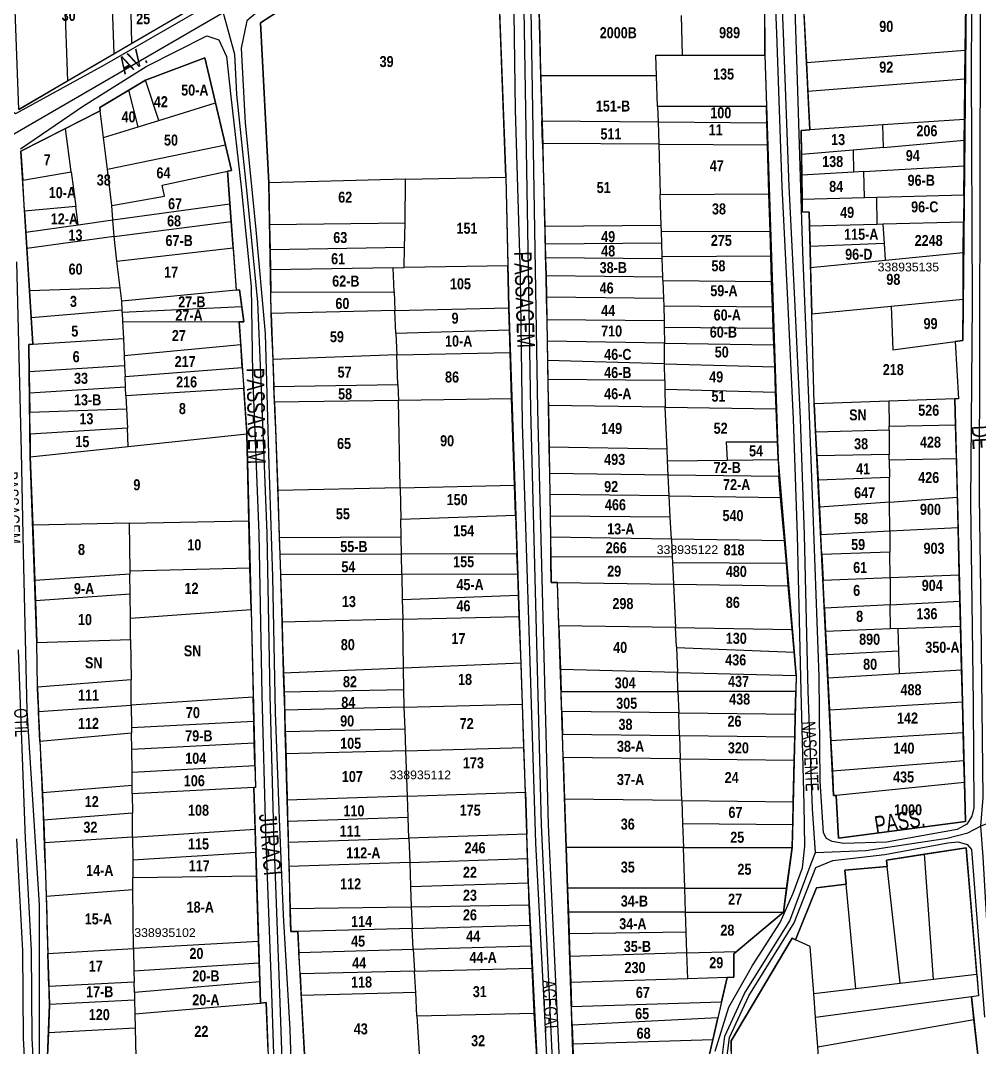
# Model space of a CAD drawing. Extents: x 206099 to 208675, y 4843659 to 4845705.
# Drawn here: x 208119.7 to 208338.1, y 4844066.3 to 4844300.1 of the extents above; entities that cross this region are included whole.
import ezdxf
from ezdxf.enums import TextEntityAlignment as Align

# ---------------------------------------------------------------- set-up
doc = ezdxf.new("R2010")
doc.units = 0
doc.header["$LTSCALE"] = 1.5
doc.header["$MEASUREMENT"] = 0
for name, color, linetype in [('CD-MALHA-LOTES', 40, 'CONTINUOUS'), ('CD_TXT_QUADRA', 7, 'CONTINUOUS'), ('RU-QUADRAS', 6, 'CONTINUOUS'), ('SV-EIXO-RUA-N-PAV', 6, 'CONTINUOUS'), ('SV-RUA-NAO-PAV-S-GUIA-C-GUIA', 7, 'CONTINUOUS'), ('SV-TXT-RUA-N-PAV-S-GUIA-C-GUIA', 7, 'CONTINUOUS'), ('Th_NmrPort', 7, 'CONTINUOUS')]:
    doc.layers.add(name, color=color, linetype=linetype)
doc.styles.add('3389-35-2D_TXT$0$ARIAL', font='ARIAL.TTF')
doc.styles.add('ARIAL', font='ARIAL.TTF')
doc.styles.add('MONOTXT', font='ARIAL.TTF', dxfattribs={"height": 0.2})
doc.styles.get("Standard").update_dxf_attribs({"font": 'swisscbo.ttf'})

msp = doc.modelspace()

# ---------------------------------------------------------------- linework, layer by layer
at = {"layer": 'CD-MALHA-LOTES', "linetype": 'Continuous'}
for p, q in [((208227.56, 4844334.22), (208174.31, 4844299.58)), ((208230.18, 4844264.49), (208227.56, 4844334.22)), ((208128.96, 4844325.99), (208130.36, 4844286.38)), ((208140.18, 4844312.46), (208140.91, 4844292.55)), ((208145.03, 4844294.95), (208144.64, 4844312.89)), ((208145.03, 4844294.95), (208167.6, 4844308.14)), ((208237.54, 4844307.57), (208238.1, 4844287.56)), ((208334.82, 4844293.39), (208334.93, 4844303.85)), ((208270.41, 4844292.23), (208270.18, 4844301.31)), ((208289.2, 4844292.23), (208289.14, 4844301.31)), ((208298.09, 4844301.86), (208298.64, 4844290.59)), ((208174.31, 4844299.58), (208176.22, 4844263.17)), ((208140.91, 4844292.55), (208145.03, 4844294.95)), ((208298.64, 4844290.59), (208334.82, 4844293.39)), ((208334.75, 4844286.83), (208334.82, 4844293.39)), ((208130.36, 4844286.38), (208140.91, 4844292.55)), ((208161.67, 4844291.62), (208148.14, 4844286.55)), ((208164.08, 4844281.36), (208161.67, 4844291.62)), ((208264.37, 4844292.23), (208270.41, 4844292.23)), ((208264.52, 4844287.56), (208264.37, 4844292.23)), ((208270.41, 4844292.23), (208289.2, 4844292.23)), ((208289.2, 4844292.23), (208289.53, 4844280.59)), ((208298.64, 4844290.59), (208298.96, 4844284.06)), ((208119.25, 4844279.89), (208130.36, 4844286.38)), ((208148.14, 4844286.55), (208144.3, 4844284.25)), ((208151.15, 4844277.38), (208148.14, 4844286.55)), ((208264.52, 4844287.56), (208238.1, 4844287.56)), ((208238.1, 4844287.56), (208238.38, 4844277.26)), ((208264.74, 4844280.59), (208264.52, 4844287.56)), ((208298.96, 4844284.06), (208334.75, 4844286.83)), ((208334.65, 4844277.6), (208334.75, 4844286.83)), ((208144.3, 4844284.25), (208137.7, 4844280.3)), ((208146.46, 4844275.94), (208144.3, 4844284.25)), ((208298.96, 4844284.06), (208299.39, 4844275.22)), ((208137.78, 4844279.61), (208129.89, 4844275.58)), ((208137.7, 4844280.3), (208137.78, 4844279.61)), ((208138.55, 4844273.5), (208137.78, 4844279.61)), ((208151.15, 4844277.38), (208164.08, 4844281.36)), ((208166.33, 4844271.76), (208164.08, 4844281.36)), ((208289.53, 4844280.59), (208264.74, 4844280.59)), ((208264.74, 4844280.59), (208264.85, 4844277.03)), ((208289.64, 4844276.82), (208289.53, 4844280.59)), ((208146.46, 4844275.94), (208151.15, 4844277.38)), ((208238.38, 4844277.26), (208264.85, 4844277.03)), ((208238.53, 4844272.14), (208238.38, 4844277.26)), ((208264.85, 4844277.03), (208289.64, 4844276.82)), ((208264.85, 4844277.03), (208265.01, 4844272)), ((208334.65, 4844277.6), (208316.02, 4844276.35)), ((208334.6, 4844272.86), (208334.65, 4844277.6)), ((208129.89, 4844275.58), (208119.74, 4844270.39)), ((208131.21, 4844265.71), (208129.89, 4844275.58)), ((208138.55, 4844273.5), (208146.46, 4844275.94)), ((208289.79, 4844271.86), (208289.64, 4844276.82)), ((208299.39, 4844275.22), (208297.47, 4844275.09)), ((208297.47, 4844275.09), (208297.54, 4844269.62)), ((208316.02, 4844276.35), (208299.39, 4844275.22)), ((208316.21, 4844271.25), (208316.02, 4844276.35)), ((208139.47, 4844266.24), (208138.55, 4844273.5)), ((208316.21, 4844271.25), (208334.6, 4844272.86)), ((208334.54, 4844267.07), (208334.6, 4844272.86)), ((208119.74, 4844270.39), (208120.16, 4844263.78)), ((208166.33, 4844271.76), (208139.47, 4844266.24)), ((208167.68, 4844265.99), (208166.33, 4844271.76)), ((208238.53, 4844272.14), (208239.05, 4844253.25)), ((208265.01, 4844272), (208238.53, 4844272.14)), ((208265.01, 4844272), (208265.37, 4844260.5)), ((208265.01, 4844272), (208289.79, 4844271.86)), ((208290.11, 4844260.66), (208289.79, 4844271.86)), ((208309.26, 4844270.64), (208297.54, 4844269.62)), ((208316.21, 4844271.25), (208309.26, 4844270.64)), ((208309.26, 4844270.64), (208309.39, 4844265.62)), ((208297.54, 4844269.62), (208297.6, 4844264.93)), ((208120.16, 4844263.78), (208131.21, 4844265.71)), ((208131.21, 4844265.71), (208132.27, 4844257.79)), ((208140.45, 4844258.03), (208139.47, 4844266.24)), ((208151.91, 4844262.63), (208166.77, 4844265.8)), ((208166.77, 4844265.8), (208167.68, 4844265.99)), ((208167.32, 4844258.43), (208166.77, 4844265.8)), ((208309.39, 4844265.62), (208297.6, 4844264.93)), ((208311.72, 4844265.75), (208309.39, 4844265.62)), ((208311.72, 4844265.75), (208334.54, 4844267.07)), ((208311.91, 4844259.85), (208311.72, 4844265.75)), ((208334.47, 4844260.44), (208334.54, 4844267.07)), ((208120.6, 4844256.75), (208120.16, 4844263.78)), ((208207.34, 4844264.03), (208176.22, 4844263.17)), ((208176.22, 4844263.17), (208176.39, 4844253.65)), ((208207.23, 4844254.08), (208207.34, 4844264.03)), ((208207.34, 4844264.03), (208230.18, 4844264.49)), ((208230.18, 4844264.49), (208230.63, 4844244.3)), ((208297.6, 4844264.93), (208297.67, 4844259.47)), ((208152.45, 4844260.13), (208151.91, 4844262.63)), ((208265.37, 4844260.5), (208290.11, 4844260.66)), ((208290.36, 4844252.06), (208290.11, 4844260.66)), ((208140.45, 4844258.03), (208152.45, 4844260.13)), ((208140.7, 4844254.72), (208167.32, 4844258.43)), ((208167.62, 4844254.35), (208167.32, 4844258.43)), ((208265.59, 4844253.43), (208265.37, 4844260.5)), ((208297.67, 4844259.47), (208311.91, 4844259.85)), ((208297.67, 4844259.47), (208297.71, 4844256.56)), ((208311.91, 4844259.85), (208314.65, 4844259.92)), ((208314.65, 4844259.92), (208334.47, 4844260.44)), ((208314.72, 4844253.7), (208314.65, 4844259.92)), ((208334.47, 4844260.44), (208334.41, 4844254.18)), ((208132.27, 4844257.79), (208120.6, 4844256.75)), ((208120.6, 4844256.75), (208120.9, 4844251.97)), ((208132.83, 4844253.63), (208132.27, 4844257.79)), ((208140.7, 4844254.72), (208140.45, 4844258.03)), ((208297.71, 4844256.56), (208299.27, 4844256.53)), ((208299.27, 4844256.53), (208299.35, 4844253.32)), ((208120.9, 4844251.97), (208132.83, 4844253.63)), ((208132.83, 4844253.63), (208140.7, 4844254.72)), ((208140.98, 4844250.94), (208140.7, 4844254.72)), ((208140.98, 4844250.94), (208167.62, 4844254.35)), ((208168.07, 4844248.38), (208167.62, 4844254.35)), ((208176.39, 4844253.65), (208207.23, 4844254.08)), ((208176.39, 4844253.65), (208176.49, 4844247.94)), ((208207.12, 4844248.45), (208207.23, 4844254.08)), ((208314.72, 4844253.7), (208299.35, 4844253.32)), ((208316.14, 4844253.73), (208314.72, 4844253.7)), ((208334.41, 4844254.18), (208316.14, 4844253.73)), ((208316.39, 4844249.39), (208316.14, 4844253.73)), ((208334.38, 4844247.28), (208334.41, 4844254.18)), ((208120.9, 4844251.97), (208121.14, 4844248.22)), ((208265.59, 4844253.43), (208239.05, 4844253.25)), ((208239.05, 4844253.25), (208239.16, 4844249.22)), ((208265.63, 4844252.15), (208265.59, 4844253.43)), ((208265.63, 4844252.15), (208290.36, 4844252.06)), ((208265.72, 4844249.4), (208265.63, 4844252.15)), ((208290.52, 4844246.54), (208290.36, 4844252.06)), ((208299.35, 4844253.32), (208299.47, 4844248.69)), ((208140.98, 4844250.94), (208121.14, 4844248.22)), ((208141.64, 4844245.35), (208140.98, 4844250.94)), ((208265.72, 4844249.4), (208239.16, 4844249.22)), ((208239.16, 4844249.22), (208239.25, 4844246.08)), ((208265.81, 4844246.38), (208265.72, 4844249.4)), ((208316.39, 4844249.39), (208299.47, 4844248.69)), ((208316.62, 4844245.54), (208316.39, 4844249.39)), ((208121.14, 4844248.22), (208121.75, 4844238.55)), ((208141.64, 4844245.35), (208168.07, 4844248.38)), ((208168.07, 4844248.38), (208168.78, 4844238.73)), ((208207.12, 4844248.45), (208176.49, 4844247.94)), ((208176.49, 4844247.94), (208176.57, 4844243.33)), ((208207.04, 4844243.88), (208207.12, 4844248.45)), ((208265.81, 4844246.38), (208290.52, 4844246.54)), ((208290.73, 4844240.7), (208290.52, 4844246.54)), ((208299.47, 4844248.69), (208299.6, 4844243.87)), ((208316.62, 4844245.54), (208334.38, 4844247.28)), ((208334.33, 4844236.7), (208334.38, 4844247.28)), ((208142.37, 4844239.24), (208141.64, 4844245.35)), ((208230.63, 4844244.3), (208207.04, 4844243.88)), ((208230.84, 4844234.71), (208230.63, 4844244.3)), ((208265.83, 4844245.83), (208239.25, 4844246.08)), ((208239.25, 4844246.08), (208239.36, 4844242.06)), ((208265.83, 4844245.83), (208265.81, 4844246.38)), ((208265.89, 4844243.92), (208265.83, 4844245.83)), ((208299.6, 4844243.87), (208316.62, 4844245.54)), ((208204.55, 4844243.83), (208176.57, 4844243.33)), ((208176.57, 4844243.33), (208176.66, 4844238.24)), ((208204.55, 4844243.83), (208207.04, 4844243.88)), ((208204.77, 4844238.33), (208204.55, 4844243.83)), ((208239.36, 4844242.06), (208265.95, 4844241.8)), ((208239.36, 4844242.06), (208239.44, 4844237.1)), ((208265.95, 4844241.8), (208265.89, 4844243.92)), ((208299.6, 4844243.87), (208299.88, 4844233.32)), ((208265.98, 4844240.94), (208265.95, 4844241.8)), ((208265.98, 4844240.94), (208290.73, 4844240.7)), ((208265.98, 4844240.94), (208266.11, 4844236.84)), ((208290.94, 4844234.92), (208290.73, 4844240.7)), ((208142.37, 4844239.24), (208121.75, 4844238.55)), ((208121.75, 4844238.55), (208122.13, 4844232.46)), ((208142.72, 4844236.21), (208142.37, 4844239.24)), ((208168.78, 4844238.73), (208142.72, 4844236.21)), ((208169.57, 4844238.81), (208168.78, 4844238.73)), ((208170.1, 4844234.96), (208169.57, 4844238.81)), ((208176.66, 4844238.24), (208204.77, 4844238.33)), ((208176.74, 4844233.43), (208176.66, 4844238.24)), ((208204.77, 4844238.33), (208204.94, 4844234.11)), ((208142.81, 4844234.17), (208142.72, 4844236.21)), ((208170.1, 4844234.96), (208142.83, 4844233.66)), ((208170.56, 4844231.54), (208170.1, 4844234.96)), ((208266.11, 4844236.84), (208239.44, 4844237.1)), ((208239.44, 4844237.1), (208239.53, 4844231.96)), ((208266.11, 4844236.84), (208266.16, 4844235.16)), ((208266.16, 4844235.16), (208290.94, 4844234.92)), ((208266.16, 4844235.16), (208266.27, 4844231.71)), ((208291.11, 4844230.06), (208290.94, 4844234.92)), ((208299.88, 4844233.32), (208317.96, 4844235.09)), ((208317.96, 4844235.09), (208334.33, 4844236.7)), ((208317.96, 4844235.09), (208318.35, 4844225.15)), ((208334.28, 4844227.25), (208334.33, 4844236.7)), ((208142.81, 4844234.17), (208122.13, 4844232.46)), ((208142.83, 4844233.66), (208142.81, 4844234.17)), ((208142.83, 4844233.66), (208142.92, 4844231.62)), ((208204.94, 4844234.11), (208176.74, 4844233.43)), ((208176.74, 4844233.43), (208177.14, 4844222.96)), ((208204.94, 4844234.11), (208230.84, 4844234.71)), ((208205.15, 4844228.95), (208204.94, 4844234.11)), ((208230.85, 4844234.48), (208230.84, 4844234.71)), ((208231, 4844229.71), (208230.85, 4844234.48)), ((208300.42, 4844212.83), (208299.88, 4844233.32)), ((208122.13, 4844232.46), (208122.51, 4844226.45)), ((208142.92, 4844231.62), (208169.46, 4844231.54)), ((208142.92, 4844231.62), (208143.1, 4844227.73)), ((208169.81, 4844226.32), (208169.46, 4844231.54)), ((208169.46, 4844231.54), (208170.56, 4844231.54)), ((208266.27, 4844231.71), (208239.53, 4844231.96)), ((208239.53, 4844231.96), (208239.61, 4844227.1)), ((208266.27, 4844231.71), (208266.28, 4844230.3)), ((208266.28, 4844230.3), (208291.11, 4844230.06)), ((208266.28, 4844230.3), (208266.32, 4844226.69)), ((208205.15, 4844228.95), (208231, 4844229.71)), ((208205.15, 4844228.95), (208205.35, 4844224.04)), ((208231.17, 4844224.57), (208231, 4844229.71)), ((208291.25, 4844226.31), (208291.11, 4844230.06)), ((208122.51, 4844226.45), (208121.57, 4844226.39)), ((208121.57, 4844226.39), (208121.65, 4844220.12)), ((208122.51, 4844226.45), (208143.1, 4844227.73)), ((208143.1, 4844227.73), (208143.27, 4844223.84)), ((208143.27, 4844223.84), (208169.81, 4844226.32)), ((208170.17, 4844221.13), (208169.81, 4844226.32)), ((208266.32, 4844226.69), (208239.61, 4844227.1)), ((208239.61, 4844227.1), (208239.69, 4844222.69)), ((208266.32, 4844226.69), (208291.25, 4844226.31)), ((208266.36, 4844221.96), (208266.32, 4844226.69)), ((208291.43, 4844221.27), (208291.25, 4844226.31)), ((208318.35, 4844225.15), (208332.49, 4844227.01)), ((208332.49, 4844227.01), (208334.28, 4844227.25)), ((208332.49, 4844227.01), (208333.25, 4844213.99)), ((208143.27, 4844223.84), (208143.38, 4844221.48)), ((208205.35, 4844224.04), (208177.14, 4844222.96)), ((208205.35, 4844224.04), (208231.17, 4844224.57)), ((208205.62, 4844217.28), (208205.35, 4844224.04)), ((208231.51, 4844213.95), (208231.17, 4844224.57)), ((208143.38, 4844221.48), (208121.65, 4844220.12)), ((208143.38, 4844221.48), (208143.49, 4844219.03)), ((208143.49, 4844219.03), (208170.17, 4844221.13)), ((208170.17, 4844221.13), (208170.5, 4844216.3)), ((208177.14, 4844222.96), (208177.38, 4844216.76)), ((208266.36, 4844221.96), (208239.69, 4844222.69)), ((208239.69, 4844222.69), (208239.76, 4844218.39)), ((208266.36, 4844221.96), (208291.43, 4844221.27)), ((208266.4, 4844218.13), (208266.36, 4844221.96)), ((208291.64, 4844215.49), (208291.43, 4844221.27)), ((208121.65, 4844220.12), (208121.71, 4844215.27)), ((208143.6, 4844216.64), (208143.49, 4844219.03)), ((208143.6, 4844216.64), (208121.71, 4844215.27)), ((208143.69, 4844214.63), (208143.6, 4844216.64)), ((208170.5, 4844216.3), (208143.69, 4844214.63)), ((208171.18, 4844206.36), (208170.5, 4844216.3)), ((208177.38, 4844216.76), (208205.62, 4844217.28)), ((208177.52, 4844213.25), (208177.38, 4844216.76)), ((208205.62, 4844217.28), (208205.76, 4844213.62)), ((208266.4, 4844218.13), (208239.76, 4844218.39)), ((208239.76, 4844218.39), (208239.86, 4844212.43)), ((208266.4, 4844218.13), (208266.42, 4844216.16)), ((208266.42, 4844216.16), (208291.64, 4844215.49)), ((208266.42, 4844216.16), (208266.46, 4844212.07)), ((208121.71, 4844215.27), (208121.76, 4844210.96)), ((208143.69, 4844214.63), (208143.82, 4844211.73)), ((208231.51, 4844213.95), (208205.76, 4844213.62)), ((208232.15, 4844194.33), (208231.51, 4844213.95)), ((208291.77, 4844211.73), (208291.64, 4844215.49)), ((208332.47, 4844213.96), (208317.44, 4844213.45)), ((208333.25, 4844213.99), (208332.47, 4844213.96)), ((208332.62, 4844208.08), (208332.47, 4844213.96)), ((208121.76, 4844210.96), (208143.82, 4844211.73)), ((208143.82, 4844211.73), (208144.01, 4844207.3)), ((208205.76, 4844213.62), (208177.52, 4844213.25)), ((208177.52, 4844213.25), (208178.29, 4844193.1)), ((208206.13, 4844193.74), (208205.76, 4844213.62)), ((208266.46, 4844212.07), (208239.86, 4844212.43)), ((208239.86, 4844212.43), (208240.02, 4844202.95)), ((208266.91, 4844202.53), (208266.46, 4844212.07)), ((208266.46, 4844212.07), (208291.77, 4844211.73)), ((208292.05, 4844204.16), (208291.77, 4844211.73)), ((208317.44, 4844213.45), (208300.42, 4844212.83)), ((208300.42, 4844212.83), (208300.75, 4844206.36)), ((208317.44, 4844213.45), (208317.47, 4844207.79)), ((208121.83, 4844205.94), (208121.76, 4844210.96)), ((208144.01, 4844207.3), (208121.83, 4844205.94)), ((208144.2, 4844203.14), (208144.01, 4844207.3)), ((208317.48, 4844206.88), (208300.75, 4844206.36)), ((208317.47, 4844207.79), (208332.62, 4844208.08)), ((208317.48, 4844206.88), (208317.47, 4844207.79)), ((208317.48, 4844206.88), (208317.5, 4844203.05)), ((208332.81, 4844200.39), (208332.62, 4844208.08)), ((208121.83, 4844205.94), (208121.89, 4844200.87)), ((208144.2, 4844203.14), (208171.19, 4844206.04)), ((208171.19, 4844206.04), (208171.18, 4844206.36)), ((208171.67, 4844186.19), (208171.19, 4844206.04)), ((208300.75, 4844206.36), (208301.02, 4844200.97)), ((208121.89, 4844200.75), (208144.2, 4844203.14)), ((208266.91, 4844202.53), (208240.02, 4844202.95)), ((208240.02, 4844202.95), (208240.12, 4844197)), ((208267.04, 4844199.86), (208266.91, 4844202.53)), ((208280.71, 4844200.05), (208280.46, 4844204.16)), ((208280.46, 4844204.16), (208292.05, 4844204.16)), ((208292.19, 4844200.2), (208292.05, 4844204.16)), ((208317.5, 4844203.05), (208317.51, 4844201.34)), ((208121.89, 4844200.87), (208121.89, 4844200.75)), ((208121.89, 4844200.75), (208122.45, 4844185.2)), ((208267.04, 4844199.86), (208280.71, 4844200.05)), ((208267.19, 4844196.63), (208267.04, 4844199.86)), ((208280.71, 4844200.05), (208292.19, 4844200.2)), ((208292.19, 4844200.2), (208292.36, 4844196.29)), ((208317.51, 4844201.34), (208301.02, 4844200.97)), ((208301.02, 4844200.97), (208301.29, 4844195.49)), ((208317.52, 4844200.08), (208317.51, 4844201.34)), ((208317.52, 4844200.08), (208332.81, 4844200.39)), ((208317.52, 4844200.08), (208317.55, 4844196.09)), ((208333.02, 4844191.61), (208332.81, 4844200.39)), ((208267.19, 4844196.63), (208240.12, 4844197)), ((208240.12, 4844197), (208240.2, 4844192.23)), ((208292.36, 4844196.29), (208267.19, 4844196.63)), ((208267.42, 4844191.87), (208267.19, 4844196.63)), ((208292.78, 4844191.53), (208292.36, 4844196.29)), ((208317.55, 4844196.09), (208301.29, 4844195.49)), ((208301.29, 4844195.49), (208301.61, 4844189.29)), ((208317.59, 4844190.47), (208317.55, 4844196.09)), ((208206.13, 4844193.74), (208178.29, 4844193.1)), ((208178.29, 4844193.1), (208178.3, 4844192.96)), ((208178.3, 4844192.96), (208178.61, 4844182.33)), ((208206.13, 4844193.74), (208232.15, 4844194.33)), ((208206.13, 4844193.74), (208206.27, 4844186.54)), ((208232.37, 4844187.52), (208232.15, 4844194.33)), ((208267.42, 4844191.87), (208240.2, 4844192.23)), ((208240.2, 4844192.23), (208240.28, 4844187.28)), ((208267.42, 4844191.87), (208292.78, 4844191.53)), ((208267.65, 4844187.03), (208267.42, 4844191.87)), ((208293.64, 4844181.62), (208292.78, 4844191.53)), ((208317.59, 4844190.47), (208301.61, 4844189.29)), ((208317.59, 4844190.47), (208333.02, 4844191.61)), ((208317.63, 4844183.91), (208317.59, 4844190.47)), ((208333.19, 4844184.7), (208333.02, 4844191.61)), ((208301.61, 4844189.29), (208301.92, 4844183.11)), ((208144.44, 4844185.64), (208171.67, 4844186.19)), ((208171.93, 4844175.51), (208171.67, 4844186.19)), ((208206.27, 4844186.54), (208232.37, 4844187.52)), ((208206.35, 4844182.51), (208206.27, 4844186.54)), ((208232.37, 4844187.52), (208232.71, 4844178.65)), ((208267.65, 4844187.03), (208240.28, 4844187.28)), ((208240.28, 4844187.28), (208240.36, 4844182.5)), ((208267.89, 4844182.04), (208267.65, 4844187.03)), ((208144.44, 4844185.64), (208122.45, 4844185.2)), ((208122.45, 4844185.2), (208122.91, 4844172.59)), ((208144.44, 4844185.64), (208144.56, 4844174.81)), ((208301.92, 4844183.11), (208317.63, 4844183.91)), ((208317.63, 4844183.91), (208333.19, 4844184.7)), ((208317.63, 4844183.91), (208317.66, 4844179.06)), ((208333.46, 4844173.92), (208333.19, 4844184.7)), ((208206.35, 4844182.51), (208178.61, 4844182.33)), ((208178.61, 4844182.33), (208178.72, 4844178.55)), ((208206.42, 4844178.6), (208206.35, 4844182.51)), ((208267.89, 4844182.04), (208240.36, 4844182.5)), ((208240.36, 4844182.5), (208240.44, 4844178.02)), ((208293.64, 4844181.62), (208267.89, 4844182.04)), ((208267.89, 4844182.04), (208268.08, 4844177.93)), ((208294.08, 4844176.56), (208293.64, 4844181.62)), ((208302.15, 4844178.56), (208301.92, 4844183.11)), ((208317.66, 4844179.06), (208302.15, 4844178.56)), ((208317.7, 4844173.28), (208317.66, 4844179.06)), ((208206.42, 4844178.6), (208178.72, 4844178.55)), ((208178.72, 4844178.55), (208178.85, 4844173.93)), ((208232.71, 4844178.65), (208206.42, 4844178.6)), ((208206.51, 4844173.98), (208206.42, 4844178.6)), ((208232.89, 4844174.03), (208232.71, 4844178.65)), ((208268.08, 4844177.93), (208240.44, 4844178.02)), ((208240.44, 4844178.02), (208240.54, 4844172.14)), ((208268.08, 4844177.93), (208268.14, 4844176.73)), ((208268.14, 4844176.73), (208294.08, 4844176.56)), ((208268.14, 4844176.73), (208268.38, 4844171.78)), ((208294.52, 4844171.43), (208294.08, 4844176.56)), ((208302.15, 4844178.56), (208302.44, 4844172.66)), ((208144.57, 4844174.05), (208122.91, 4844172.59)), ((208144.56, 4844174.81), (208171.93, 4844175.51)), ((208144.56, 4844174.81), (208144.57, 4844174.05)), ((208144.62, 4844169.47), (208144.57, 4844174.05)), ((208172.17, 4844166.01), (208171.93, 4844175.51)), ((208232.89, 4844174.03), (208206.51, 4844173.98)), ((208233.07, 4844169.25), (208232.89, 4844174.03)), ((208122.91, 4844172.59), (208123.07, 4844168.01)), ((208206.51, 4844173.98), (208178.85, 4844173.93)), ((208178.85, 4844173.93), (208179.17, 4844163.1)), ((208206.51, 4844173.98), (208206.61, 4844168.25)), ((208240.54, 4844172.14), (208241.97, 4844172.12)), ((208241.97, 4844172.12), (208268.38, 4844171.78)), ((208242.3, 4844162.31), (208241.97, 4844172.12)), ((208268.38, 4844171.78), (208294.52, 4844171.43)), ((208268.38, 4844171.78), (208268.85, 4844161.88)), ((208302.44, 4844172.66), (208317.7, 4844173.28)), ((208302.76, 4844166.27), (208302.44, 4844172.66)), ((208317.7, 4844173.28), (208333.46, 4844173.92)), ((208317.7, 4844173.28), (208317.74, 4844167.07)), ((208333.61, 4844167.91), (208333.46, 4844173.92)), ((208144.62, 4844169.47), (208123.07, 4844168.01)), ((208144.68, 4844164.01), (208144.62, 4844169.47)), ((208295.39, 4844161.45), (208294.52, 4844171.43)), ((208123.07, 4844168.01), (208123.42, 4844158.47)), ((208206.61, 4844168.25), (208233.07, 4844169.25)), ((208206.61, 4844168.25), (208206.7, 4844163.78)), ((208233.26, 4844164.43), (208233.07, 4844169.25)), ((208317.74, 4844167.07), (208302.76, 4844166.27)), ((208317.74, 4844167.07), (208333.61, 4844167.91)), ((208317.77, 4844161.59), (208317.74, 4844167.07)), ((208333.75, 4844162.22), (208333.61, 4844167.91)), ((208144.68, 4844164.01), (208172.17, 4844166.01)), ((208172.17, 4844166.01), (208172.65, 4844146.07)), ((208302.76, 4844166.27), (208303.02, 4844161.01)), ((208144.74, 4844159.16), (208144.68, 4844164.01)), ((208206.7, 4844163.78), (208179.17, 4844163.1)), ((208179.17, 4844163.1), (208179.5, 4844151.5)), ((208206.7, 4844163.78), (208233.26, 4844164.43)), ((208206.91, 4844152.65), (208206.7, 4844163.78)), ((208233.67, 4844153.78), (208233.26, 4844164.43)), ((208268.85, 4844161.88), (208242.3, 4844162.31)), ((208242.3, 4844162.31), (208242.62, 4844152.34)), ((208268.85, 4844161.88), (208295.39, 4844161.45)), ((208269.05, 4844157.6), (208268.85, 4844161.88)), ((208295.84, 4844156.3), (208295.39, 4844161.45)), ((208317.77, 4844161.59), (208303.02, 4844161.01)), ((208303.02, 4844161.01), (208303.27, 4844155.67)), ((208319.56, 4844161.66), (208317.77, 4844161.59)), ((208319.56, 4844161.66), (208333.75, 4844162.22)), ((208319.72, 4844156.52), (208319.56, 4844161.66)), ((208334, 4844152.24), (208333.75, 4844162.22)), ((208123.42, 4844158.47), (208144.74, 4844159.16)), ((208123.53, 4844148.34), (208123.42, 4844158.47)), ((208144.74, 4844159.16), (208144.84, 4844150.02)), ((208269.05, 4844157.6), (208269.06, 4844157.37)), ((208269.06, 4844157.37), (208295.84, 4844156.3)), ((208269.06, 4844157.37), (208269.25, 4844151.65)), ((208296.3, 4844150.96), (208295.84, 4844156.3)), ((208319.72, 4844156.52), (208303.27, 4844155.67)), ((208303.27, 4844155.67), (208303.52, 4844150.46)), ((208319.88, 4844151.42), (208319.72, 4844156.52)), ((208233.67, 4844153.78), (208206.91, 4844152.65)), ((208233.98, 4844144.47), (208233.67, 4844153.78)), ((208206.91, 4844152.65), (208179.5, 4844151.5)), ((208179.5, 4844151.5), (208179.63, 4844147.17)), ((208207, 4844147.72), (208206.91, 4844152.65)), ((208269.25, 4844151.65), (208242.62, 4844152.34)), ((208242.62, 4844152.34), (208242.79, 4844147.34)), ((208269.25, 4844151.65), (208296.3, 4844150.96)), ((208269.4, 4844147.34), (208269.25, 4844151.65)), ((208296.3, 4844150.96), (208296.22, 4844147.34)), ((208303.52, 4844150.46), (208319.88, 4844151.42)), ((208319.88, 4844151.42), (208334, 4844152.24)), ((208334.18, 4844144.95), (208334, 4844152.24)), ((208144.84, 4844150.02), (208123.53, 4844148.34)), ((208123.53, 4844148.34), (208123.53, 4844148.07)), ((208144.9, 4844144.21), (208144.84, 4844150.02)), ((208303.52, 4844150.46), (208303.87, 4844143.17)), ((208123.53, 4844148.07), (208123.78, 4844142.8)), ((208172.65, 4844146.07), (208144.9, 4844144.21)), ((208172.79, 4844140.59), (208172.65, 4844146.07)), ((208207, 4844147.72), (208179.63, 4844147.17)), ((208179.63, 4844147.17), (208179.75, 4844143.05)), ((208207.07, 4844143.88), (208207, 4844147.72)), ((208242.79, 4844147.34), (208269.4, 4844147.34)), ((208242.94, 4844142.79), (208242.79, 4844147.34)), ((208296.22, 4844147.34), (208269.4, 4844147.34)), ((208269.4, 4844147.34), (208269.57, 4844142.48)), ((208296.1, 4844142.17), (208296.22, 4844147.34)), ((208123.78, 4844142.8), (208144.9, 4844144.21)), ((208144.9, 4844144.21), (208144.96, 4844139.11)), ((208207.07, 4844143.76), (208179.75, 4844143.05)), ((208207.07, 4844143.76), (208233.98, 4844144.47)), ((208207.07, 4844143.76), (208207.07, 4844143.88)), ((208207.25, 4844138.8), (208207.07, 4844143.76)), ((208234.3, 4844134.55), (208233.98, 4844144.47)), ((208303.87, 4844143.17), (208334.18, 4844144.95)), ((208334.36, 4844137.88), (208334.18, 4844144.95)), ((208124.1, 4844135.93), (208123.78, 4844142.8)), ((208179.75, 4844143.05), (208179.89, 4844138.25)), ((208269.57, 4844142.48), (208242.94, 4844142.79)), ((208242.94, 4844142.79), (208243.11, 4844137.6)), ((208269.57, 4844142.48), (208296.1, 4844142.17)), ((208269.75, 4844137.29), (208269.57, 4844142.48)), ((208295.98, 4844136.98), (208296.1, 4844142.17)), ((208303.87, 4844143.17), (208304.21, 4844136.11)), ((208144.96, 4844139.11), (208172.79, 4844140.59)), ((208144.96, 4844139.11), (208144.97, 4844137.82)), ((208172.91, 4844135.64), (208172.79, 4844140.59)), ((208144.97, 4844137.82), (208124.1, 4844135.93)), ((208145.01, 4844134.16), (208144.97, 4844137.82)), ((208179.89, 4844138.25), (208207.25, 4844138.8)), ((208179.89, 4844138.25), (208180.04, 4844133.13)), ((208207.42, 4844133.85), (208207.25, 4844138.8)), ((208243.28, 4844132.28), (208243.11, 4844137.6)), ((208243.11, 4844137.6), (208269.75, 4844137.29)), ((208269.75, 4844137.29), (208269.93, 4844131.97)), ((208269.75, 4844137.29), (208295.98, 4844136.98)), ((208295.86, 4844131.66), (208295.98, 4844136.98)), ((208334.36, 4844137.88), (208304.21, 4844136.11)), ((208334.53, 4844131.55), (208334.36, 4844137.88)), ((208124.1, 4844135.93), (208124.64, 4844124.27)), ((208145.01, 4844134.16), (208172.91, 4844135.64)), ((208173.03, 4844130.46), (208172.91, 4844135.64)), ((208207.42, 4844133.85), (208234.3, 4844134.55)), ((208234.64, 4844124.37), (208234.3, 4844134.55)), ((208304.21, 4844136.11), (208304.55, 4844129.19)), ((208145.07, 4844129.11), (208145.01, 4844134.16)), ((208207.42, 4844133.85), (208180.04, 4844133.13)), ((208180.04, 4844133.13), (208180.34, 4844122.57)), ((208207.79, 4844123.48), (208207.42, 4844133.85)), ((208269.93, 4844131.97), (208243.28, 4844132.28)), ((208243.28, 4844132.28), (208243.59, 4844122.83)), ((208269.93, 4844131.97), (208295.86, 4844131.66)), ((208270.25, 4844122.52), (208269.93, 4844131.97)), ((208145.07, 4844128.98), (208173.03, 4844130.46)), ((208173.03, 4844130.46), (208173.16, 4844125.49)), ((208295.65, 4844122.22), (208295.86, 4844131.66)), ((208334.53, 4844131.55), (208304.55, 4844129.19)), ((208334.66, 4844126.63), (208334.53, 4844131.55)), ((208145.07, 4844129.11), (208145.07, 4844128.98)), ((208145.09, 4844125.94), (208145.07, 4844128.98)), ((208304.55, 4844129.19), (208304.81, 4844123.61)), ((208145.09, 4844125.94), (208124.64, 4844124.27)), ((208145.11, 4844124), (208145.09, 4844125.94)), ((208172.77, 4844125.47), (208145.11, 4844124)), ((208173.16, 4844125.49), (208172.77, 4844125.47)), ((208173.07, 4844115.98), (208172.77, 4844125.47)), ((208334.66, 4844126.63), (208305.4, 4844123.67)), ((208334.89, 4844117.71), (208334.66, 4844126.63)), ((208124.64, 4844124.27), (208124.93, 4844118)), ((208145.11, 4844124), (208145.14, 4844119.65)), ((208207.79, 4844123.48), (208180.34, 4844122.57)), ((208180.34, 4844122.57), (208180.48, 4844117.74)), ((208207.79, 4844123.48), (208234.64, 4844124.37)), ((208207.96, 4844118.66), (208207.79, 4844123.48)), ((208234.64, 4844124.37), (208234.95, 4844114.82)), ((208270.25, 4844122.52), (208243.59, 4844122.83)), ((208243.59, 4844122.83), (208243.95, 4844111.83)), ((208304.81, 4844123.61), (208305.4, 4844123.67)), ((208305.4, 4844123.67), (208305.94, 4844113.96)), ((208270.25, 4844122.52), (208295.65, 4844122.22)), ((208270.25, 4844122.52), (208270.43, 4844117.27)), ((208295.53, 4844117.02), (208295.65, 4844122.22)), ((208145.14, 4844119.65), (208124.93, 4844118)), ((208124.93, 4844118), (208124.95, 4844117.62)), ((208145.19, 4844114.15), (208145.14, 4844119.65)), ((208207.96, 4844118.66), (208180.48, 4844117.74)), ((208208.12, 4844113.92), (208207.96, 4844118.66)), ((208124.95, 4844117.62), (208125.1, 4844112.83)), ((208145.19, 4844114.15), (208173.07, 4844115.98)), ((208173.24, 4844110.76), (208173.07, 4844115.98)), ((208180.48, 4844117.74), (208180.62, 4844113.01)), ((208270.43, 4844117.27), (208295.53, 4844117.02)), ((208270.43, 4844117.27), (208270.62, 4844111.83)), ((208295.42, 4844111.98), (208295.53, 4844117.02)), ((208305.94, 4844113.96), (208334.89, 4844117.71)), ((208145.19, 4844114.15), (208125.1, 4844112.83)), ((208145.19, 4844114.15), (208145.23, 4844108.96)), ((208180.62, 4844113.01), (208208.12, 4844113.92)), ((208234.95, 4844114.82), (208208.12, 4844113.92)), ((208208.12, 4844113.92), (208208.32, 4844108.39)), ((208235.13, 4844109.28), (208234.95, 4844114.82)), ((208125.1, 4844112.83), (208125.49, 4844100.65)), ((208180.62, 4844113.01), (208180.78, 4844107.47)), ((208270.62, 4844111.83), (208243.95, 4844111.83)), ((208243.95, 4844111.83), (208244.26, 4844102.52)), ((208270.62, 4844111.83), (208295.42, 4844111.83)), ((208270.94, 4844102.52), (208270.62, 4844111.83)), ((208294.14, 4844102.52), (208295.42, 4844111.83)), ((208295.42, 4844111.83), (208295.42, 4844111.98)), ((208335, 4844111.73), (208325.5, 4844110.27)), ((208337.42, 4844082.94), (208335, 4844111.73)), ((208145.23, 4844108.96), (208173.24, 4844110.76)), ((208145.23, 4844108.96), (208145.26, 4844104.96)), ((208173.42, 4844105.38), (208173.24, 4844110.76)), ((208208.32, 4844108.39), (208235.13, 4844109.28)), ((208235.31, 4844103.75), (208235.13, 4844109.28)), ((208325.5, 4844110.27), (208316.85, 4844108.94)), ((208316.85, 4844108.94), (208317.02, 4844107.44)), ((208327.61, 4844081.78), (208325.5, 4844110.27)), ((208208.32, 4844108.39), (208180.78, 4844107.47)), ((208180.78, 4844107.47), (208181.06, 4844097.89)), ((208208.32, 4844108.39), (208208.51, 4844102.94)), ((208317.02, 4844107.44), (208307.42, 4844106.6)), ((208307.42, 4844106.6), (208307.7, 4844103.47)), ((208319.99, 4844080.88), (208317.02, 4844107.44)), ((208145.26, 4844104.96), (208173.42, 4844105.38)), ((208145.28, 4844102.15), (208145.26, 4844104.96)), ((208173.9, 4844090.38), (208173.42, 4844105.38)), ((208145.28, 4844102.15), (208125.49, 4844100.65)), ((208145.38, 4844088.77), (208145.28, 4844102.15)), ((208208.51, 4844102.94), (208235.31, 4844103.75)), ((208208.51, 4844102.94), (208208.67, 4844098.32)), ((208235.32, 4844103.54), (208235.31, 4844103.75)), ((208235.54, 4844098.74), (208235.32, 4844103.54)), ((208270.94, 4844102.52), (208244.26, 4844102.52)), ((208244.26, 4844102.52), (208244.43, 4844097.07)), ((208270.94, 4844102.52), (208294.14, 4844102.52)), ((208271.13, 4844097.07), (208270.94, 4844102.52)), ((208293.41, 4844097.07), (208294.14, 4844102.52)), ((208300.95, 4844102.61), (208296.17, 4844090.77)), ((208307.7, 4844103.47), (208300.95, 4844102.61)), ((208309.87, 4844079.68), (208307.7, 4844103.47)), ((208125.49, 4844100.65), (208125.9, 4844087.67)), ((208181.06, 4844097.89), (208208.67, 4844098.32)), ((208181.06, 4844097.89), (208181.21, 4844092.65)), ((208208.67, 4844098.32), (208235.54, 4844098.74)), ((208208.67, 4844098.32), (208208.83, 4844093.84)), ((208235.74, 4844094.1), (208235.54, 4844098.74)), ((208271.13, 4844097.07), (208244.43, 4844097.07)), ((208244.43, 4844097.07), (208244.59, 4844092.17)), ((208271.13, 4844097.07), (208293.41, 4844097.07)), ((208271.28, 4844092.53), (208271.13, 4844097.07)), ((208282.7, 4844088.1), (208293.41, 4844097.07)), ((208181.21, 4844092.65), (208182.79, 4844092.69)), ((208208.86, 4844093.38), (208182.79, 4844092.69)), ((208182.79, 4844092.69), (208183.05, 4844087.88)), ((208208.83, 4844093.84), (208208.86, 4844093.38)), ((208208.86, 4844093.38), (208235.74, 4844094.1)), ((208209.12, 4844088.63), (208208.86, 4844093.38)), ((208235.95, 4844089.41), (208235.74, 4844094.1)), ((208271.28, 4844092.53), (208244.59, 4844092.17)), ((208244.59, 4844092.17), (208244.76, 4844087.01)), ((208271.45, 4844087.78), (208271.28, 4844092.53)), ((208173.9, 4844090.38), (208145.38, 4844088.77)), ((208174.05, 4844085.55), (208173.9, 4844090.38)), ((208295.37, 4844091.13), (208281.51, 4844067.74)), ((208296.17, 4844090.77), (208295.37, 4844091.13)), ((208299.53, 4844089.28), (208296.17, 4844090.77)), ((208125.9, 4844087.67), (208145.38, 4844088.77)), ((208126.14, 4844080.15), (208125.9, 4844087.67)), ((208145.38, 4844088.77), (208145.49, 4844083.68)), ((208183.05, 4844087.88), (208209.12, 4844088.63)), ((208183.32, 4844083.01), (208183.05, 4844087.88)), ((208209.12, 4844088.63), (208235.95, 4844089.41)), ((208209.12, 4844088.63), (208209.4, 4844083.64)), ((208236.18, 4844084.28), (208235.95, 4844089.41)), ((208271.45, 4844087.78), (208244.76, 4844087.01)), ((208271.45, 4844087.78), (208282.7, 4844088.1)), ((208271.65, 4844081.92), (208271.45, 4844087.78)), ((208282.09, 4844087.59), (208282.7, 4844088.1)), ((208282.09, 4844082.27), (208282.09, 4844087.59)), ((208300.32, 4844078.55), (208299.53, 4844089.28)), ((208145.49, 4844083.68), (208174.05, 4844085.55)), ((208174.19, 4844081.22), (208174.05, 4844085.55)), ((208244.76, 4844087.01), (208244.96, 4844081.03)), ((208145.49, 4844083.68), (208145.54, 4844081.12)), ((208209.4, 4844083.64), (208183.32, 4844083.01)), ((208183.32, 4844083.01), (208183.59, 4844078.11)), ((208209.4, 4844083.64), (208236.18, 4844084.28)), ((208209.67, 4844078.74), (208209.4, 4844083.64)), ((208236.63, 4844074.31), (208236.18, 4844084.28)), ((208327.61, 4844081.78), (208337.42, 4844082.94)), ((208337.42, 4844082.94), (208337.83, 4844078.03)), ((208145.54, 4844081.12), (208126.14, 4844080.15)), ((208145.59, 4844078.77), (208145.54, 4844081.12)), ((208174.19, 4844081.22), (208145.59, 4844078.77)), ((208174.35, 4844076.35), (208174.19, 4844081.22)), ((208271.65, 4844081.92), (208244.96, 4844081.03)), ((208244.96, 4844081.03), (208245.14, 4844075.58)), ((208280.61, 4844082.22), (208271.65, 4844081.92)), ((208279.32, 4844076.66), (208280.61, 4844082.22)), ((208280.61, 4844082.22), (208282.09, 4844082.27)), ((208309.87, 4844079.68), (208319.99, 4844080.88)), ((208319.99, 4844080.88), (208327.61, 4844081.78)), ((208126.14, 4844080.15), (208126.27, 4844076.12)), ((208145.59, 4844078.77), (208145.63, 4844077.09)), ((208209.67, 4844078.74), (208183.59, 4844078.11)), ((208209.96, 4844073.45), (208209.67, 4844078.74)), ((208300.32, 4844078.55), (208309.87, 4844079.68)), ((208300.73, 4844073.05), (208300.32, 4844078.55)), ((208126.27, 4844075.99), (208126.02, 4844069.59)), ((208126.27, 4844076.12), (208145.63, 4844077.09)), ((208126.27, 4844076.12), (208126.27, 4844075.99)), ((208145.63, 4844077.09), (208145.7, 4844073.89)), ((208145.7, 4844073.89), (208174.35, 4844076.35)), ((208175.65, 4844076.46), (208174.35, 4844076.35)), ((208176.06, 4844065.45), (208175.65, 4844076.46)), ((208183.59, 4844078.11), (208184.4, 4844063.25)), ((208245.14, 4844075.58), (208279.32, 4844076.66)), ((208279.32, 4844076.66), (208278.48, 4844073.04)), ((208336.25, 4844077.81), (208300.73, 4844073.05)), ((208337.83, 4844078.03), (208336.25, 4844077.81)), ((208336.81, 4844072.65), (208336.25, 4844077.81)), ((208145.7, 4844073.89), (208145.77, 4844070.66)), ((208209.96, 4844073.45), (208236.64, 4844074.09)), ((208209.96, 4844073.45), (208210.51, 4844063.7)), ((208236.64, 4844074.09), (208236.63, 4844074.31)), ((208237.29, 4844064.15), (208236.64, 4844074.09)), ((208245.28, 4844071.36), (208245.14, 4844075.58)), ((208278.48, 4844073.04), (208245.28, 4844071.36)), ((208245.28, 4844071.36), (208245.42, 4844066.98)), ((208277.31, 4844067.99), (208278.48, 4844073.04)), ((208301.22, 4844066.37), (208300.73, 4844073.05)), ((208301.22, 4844066.37), (208336.81, 4844072.65)), ((208337.9, 4844062.65), (208336.81, 4844072.65)), ((208126.02, 4844069.59), (208125.33, 4844052.14)), ((208145.77, 4844070.66), (208126.02, 4844069.59)), ((208145.77, 4844070.66), (208145.91, 4844064.15)), ((208277.31, 4844067.99), (208245.42, 4844066.98)), ((208245.42, 4844066.98), (208245.58, 4844062.11)), ((208276.18, 4844063.08), (208277.31, 4844067.99)), ((208281.51, 4844067.74), (208282.26, 4844020.9)), ((208301.98, 4844056.05), (208301.22, 4844066.37))]:
    msp.add_line(p, q, dxfattribs=at)
at = {"layer": 'RU-QUADRAS', "color": 6, "linetype": 'Continuous'}
for points in [[(208114.8, 4844478.71), (208133.51, 4844495.3), (208159.14, 4844501.53), (208167.6, 4844308.14), (208119.25, 4844279.89), (208116.8, 4844347.51)], [(208293.99, 4844386.19), (208329.39, 4844397.9), (208333.93, 4844384.06), (208334.91, 4844363.52), (208335.39, 4844344.13), (208334.28, 4844227.25), (208332.49, 4844227.01), (208333.25, 4844213.99), (208332.47, 4844213.96), (208334.89, 4844117.71), (208305.94, 4844113.96), (208305.4, 4844123.67), (208304.81, 4844123.61), (208300.42, 4844212.87), (208299.27, 4844256.53), (208297.71, 4844256.56), (208297.47, 4844275.09), (208299.39, 4844275.22)], [(208278.13, 4843919.98), (208298.25, 4843920.66), (208298.18, 4843925.92), (208286.28, 4843925.69), (208283.11, 4843967.35), (208281.51, 4844067.74), (208295.37, 4844091.13), (208296.17, 4844090.77), (208300.95, 4844102.61), (208307.7, 4844103.47), (208307.42, 4844106.6), (208317.02, 4844107.44), (208316.85, 4844108.94), (208335, 4844111.73), (208337.83, 4844078.03), (208336.25, 4844077.81), (208344.22, 4844004.73), (208345.66, 4844005.02), (208351.66, 4843981.53), (208347.38, 4843979.84), (208334.62, 4843947.55), (208294.43, 4843880.71), (208280.44, 4843877.93)]]:
    msp.add_lwpolyline(points, close=True, dxfattribs=at)
msp.add_lwpolyline([(208288.76, 4844355.46), (208289.2, 4844292.23), (208292.19, 4844200.2), (208296.3, 4844150.96), (208295.4, 4844111.83), (208293.41, 4844097.07), (208282.09, 4844087.59), (208282.09, 4844082.27), (208280.61, 4844082.22), (208276.1, 4844062.75)], dxfattribs=at)
msp.add_lwpolyline([(208174.31, 4844299.58), (208227.56, 4844334.22), (208230.18, 4844264.49), (208230.84, 4844234.71), (208235.31, 4844103.75), (208237.29, 4844064.15), (208239.67, 4843982.47), (208239.25, 4843903.32), (208189.75, 4843896.57), (208187.48, 4843939.65), (208192.15, 4843942.01), (208186.54, 4843946.75), (208187.12, 4843947.35), (208185.09, 4843976.89), (208185.74, 4843977), (208184.59, 4844047.52), (208182.85, 4844047.52), (208182.74, 4844063.22), (208184.4, 4844063.25), (208182.79, 4844092.69), (208181.21, 4844092.65, 0.004662), (208176.74, 4844233.46), (208176.22, 4844263.17)], format="xyb", close=True, dxfattribs=at)
for points in [[(208247.76, 4843995.51), (208241.97, 4844172.13), (208240.54, 4844172.14, 0.00542), (208236.88, 4844331.5)], [(208124.87, 4844040.29), (208126.27, 4844076.12, 0.007063), (208123.53, 4844148.34), (208123.42, 4844158.47), (208121.89, 4844200.75), (208121.57, 4844226.39), (208122.51, 4844226.45), (208119.74, 4844270.39), (208137.78, 4844279.61), (208137.7, 4844280.3), (208148.14, 4844286.55), (208161.67, 4844291.62), (208167.68, 4844265.99), (208166.77, 4844265.8), (208168.78, 4844238.73), (208169.57, 4844238.81), (208170.56, 4844231.54), (208169.46, 4844231.55), (208171.19, 4844206.04), (208173.16, 4844125.49), (208172.77, 4844125.47), (208174.35, 4844076.35), (208175.65, 4844076.46), (208177.16, 4844035.89, 0.004348)]]:
    msp.add_lwpolyline(points, format="xyb", dxfattribs=at)
at = {"layer": 'SV-EIXO-RUA-N-PAV', "flags": 128}
for points in [[(208489.47, 4844504.73), (208475.19, 4844498.32), (208341.63, 4844421.09), (208338.05, 4844413.26), (208334.38, 4844409.02), (208292.1, 4844391.72), (208281.67, 4844385.68), (208233.39, 4844349.07), (208227.76, 4844341.83), (208172.13, 4844305.14), (208165.81, 4844301.89), (208114.61, 4844272.18)], [(208226.15, 4844504.7), (208227.74, 4844467.54), (208228.05, 4844458.52), (208229.06, 4844428.74), (208230.99, 4844396.03), (208231.56, 4844374.62), (208233.25, 4844355.1), (208233.39, 4844349.07), (208233.51, 4844342.98), (208233.86, 4844332.46), (208234.23, 4844307.2), (208235.81, 4844211.53), (208238.23, 4844116.93), (208241.98, 4844037.37), (208242.35, 4843982.37), (208243.74, 4843937.2), (208244.17, 4843911.44), (208244.07, 4843900)], [(208337.2, 4844504.78), (208337.6, 4844428.73), (208338.05, 4844413.26), (208338.41, 4844403.79), (208338.21, 4844297.97), (208338.01, 4844191.63), (208338.28, 4844170.48), (208338.81, 4844123.15), (208338.32, 4844116.66), (208338.81, 4844109.67), (208340.82, 4844075.47), (208344.84, 4844040.87), (208350.48, 4844011.5), (208356.11, 4843985.74)], [(208270.76, 4843906.75), (208271.7, 4843908.39), (208272.69, 4843911.98), (208275.09, 4843919.68), (208278.2, 4843932.55), (208279.93, 4843946.9), (208280.35, 4843964.5), (208278.81, 4843998.2), (208278.26, 4844020.61), (208278.63, 4844047.3), (208278.98, 4844060.34), (208280.08, 4844068.85), (208284.58, 4844078.51), (208294.87, 4844095.09), (208299.74, 4844108.13), (208300.73, 4844110.69), (208300.06, 4844120.61), (208299.04, 4844147.4), (208298.19, 4844182.98), (208297.29, 4844209.44), (208295.97, 4844236.62), (208294.71, 4844262.32), (208293.45, 4844297.29), (208292.7, 4844315.45)], [(208165.81, 4844301.89), (208168.4, 4844292.47), (208168.87, 4844283.31), (208171.2, 4844260.83), (208173.63, 4844236.03), (208174.35, 4844219.75), (208175.78, 4844183.41), (208176.48, 4844146.43), (208177.3, 4844115.34), (208178.66, 4844078.66), (208179.83, 4844044.09), (208181.44, 4844010.82), (208183.11, 4843976.33), (208183.08, 4843943.66), (208183.46, 4843911.29), (208183.55, 4843903.5), (208183.62, 4843896.8), (208184.2, 4843888.94)], [(208119.11, 4844156.79), (208120.7, 4844113.85), (208122.12, 4844088.31), (208122.28, 4844068.4), (208123.42, 4844047.28), (208122.92, 4844023.25), (208123.64, 4843992.95), (208123.29, 4843960.74), (208124.41, 4843920.73), (208124.64, 4843911.13), (208125.14, 4843890.15), (208125.94, 4843882.53), (208126.95, 4843879.75), (208127.76, 4843879.19), (208137.75, 4843880.64), (208174.29, 4843886.82), (208184.2, 4843888.94), (208202.49, 4843892.85), (208230.35, 4843896.88), (208244.07, 4843900), (208258.75, 4843902.78), (208268.92, 4843905.6), (208270.76, 4843906.75)], [(208300.73, 4844110.69), (208312.15, 4844111.09), (208330.73, 4844113.94), (208335.39, 4844115.12), (208338.32, 4844116.66), (208342.37, 4844118.34), (208421.21, 4844142.92)]]:
    msp.add_lwpolyline(points, dxfattribs=at)
at = {"layer": 'SV-RUA-NAO-PAV-S-GUIA-C-GUIA', "flags": 128}
for points in [[(208336.48, 4844336.71), (208336.14, 4844289.28), (208336.41, 4844235.88), (208335.98, 4844190.46), (208336.65, 4844144.62), (208336.77, 4844120.87), (208336.34, 4844118.95), (208335.16, 4844117.15), (208333, 4844115.86), (208316.9, 4844113.02), (208307.08, 4844112.7), (208304.48, 4844113.2), (208303.25, 4844113.81), (208302.5, 4844115.14), (208301.77, 4844126.91), (208301.52, 4844150.76), (208300.22, 4844188.07), (208299.2, 4844214.04), (208297.86, 4844247.41), (208296.51, 4844289.02), (208294.74, 4844343.45)], [(208277.84, 4844065.43), (208281.01, 4844075.47), (208286.38, 4844084.92), (208292.69, 4844094.69), (208295.66, 4844101.37), (208297.76, 4844107.19), (208298.26, 4844112.09), (208298.11, 4844121.62), (208297.46, 4844147.36), (208296.61, 4844182.93), (208295.72, 4844209.38), (208294.4, 4844236.54), (208293.14, 4844262.25), (208291.88, 4844297.23), (208291.12, 4844315.4)], [(208240.99, 4844034.98), (208238.85, 4844078.06), (208237.03, 4844112.75), (208235.74, 4844154.15), (208234, 4844208.35), (208233.5, 4844241.91), (208232.42, 4844279.79), (208232.01, 4844307.43)], [(208166.64, 4844306.14), (208138.75, 4844289.98), (208118.54, 4844278.92), (208115.99, 4844280.7), (208115.8, 4844301.35)], [(208235.81, 4844307.22), (208237.39, 4844211.56), (208239.8, 4844116.99), (208243.56, 4844037.41)], [(208176.65, 4844304.67), (208171.22, 4844300.06), (208169.9, 4844293.88), (208170.8, 4844276.8), (208173.22, 4844253.27), (208175.41, 4844228.89), (208176.17, 4844201.35), (208177.07, 4844173.45), (208177.64, 4844142.54), (208178.59, 4844118.3), (208179.45, 4844096.37), (208181, 4844070.35), (208182.12, 4844035.78)], [(208119.65, 4844270.92), (208134.02, 4844280.69), (208148.28, 4844289.67), (208162.07, 4844296.65), (208164.8, 4844295.72), (208166.6, 4844291.96), (208167.56, 4844282.81), (208169.95, 4844262.19), (208172.2, 4844239.56), (208172.51, 4844219.7), (208173.94, 4844183.36), (208174.64, 4844146.39), (208175.46, 4844115.28), (208176.82, 4844078.59), (208177.99, 4844044.01)], [(208124.09, 4844030.63), (208123.97, 4844098.72), (208121.21, 4844142.97), (208120.38, 4844179.04), (208119.9, 4844201.97), (208118.86, 4844245.17)], [(208118.72, 4844113.76), (208120.14, 4844088.25), (208120.3, 4844068.34), (208121.44, 4844047.25)], [(208280.05, 4844060.26), (208281.12, 4844068.55), (208285.53, 4844078), (208295.84, 4844094.61), (208300.78, 4844107.26), (208304.67, 4844108.8), (208316.52, 4844110.18), (208330.88, 4844112.87), (208333.22, 4844113.09), (208335.29, 4844112.47), (208336.25, 4844111.31), (208339.17, 4844073.17)]]:
    msp.add_lwpolyline(points, dxfattribs=at)

# ---------------------------------------------------------------- texts
at = {"layer": 'CD_TXT_QUADRA', "color": 7, "linetype": 'Continuous', "style": 'MONOTXT'}
for s, p in [('338935135', (208314.88, 4844243)), ('338935122', (208264.56, 4844178.63)), ('338935112', (208203.73, 4844127.33)), ('338935102', (208145.58, 4844091.41))]:
    msp.add_text(s, height=2, dxfattribs=at).set_placement(p)
at = {"layer": 'SV-TXT-RUA-N-PAV-S-GUIA-C-GUIA', "width": 0.7}
for s, height, rotation, style, p in [('AV.', 4, 28, 'ARIAL', (208143.36, 4844287.79)), ('PASSAGEM', 4, 272, 'ARIAL', (208232.06, 4844247.47)), (' PASSAGEM', 4, 271, 'ARIAL', (208171.14, 4844222.11)), ('DE', 4, 273.4031, 'ARIAL', (208336.2, 4844207.82)), ('PASSAGEM                                              OTIL', 3, 272.3207, 'ARIAL', (208116.01, 4844197.35)), ('NASCENTE', 3, 273, 'ARIAL', (208297.69, 4844140.45)), ('PASS.', 4, 9, 'ARIAL', (208314.52, 4844114.89)), ('JURACI', 4, 275, '3389-35-2D_TXT$0$ARIAL', (208173.95, 4844119.33)), ('ACEGAL', 3, 273, 'ARIAL', (208238.5, 4844081.54))]:
    msp.add_text(s, height=height, rotation=rotation, dxfattribs=dict(at, style=style)).set_placement(p)
at = {"layer": 'Th_NmrPort', "color": 1}
for s, p in [('30', (208129.04, 4844301.31)), ('25', (208146.01, 4844300.55)), ('2000B', (208251.58, 4844297.36)), ('989', (208278.76, 4844297.38)), ('90', (208315.24, 4844298.8)), ('39', (208201.45, 4844290.8)), ('135', (208277.39, 4844287.95)), ('92', (208315.24, 4844289.53)), ('50-A', (208156.26, 4844284.3)), ('42', (208150.04, 4844281.65)), ('151-B', (208250.7, 4844280.67)), ('40', (208142.68, 4844278.2)), ('100', (208276.76, 4844279.14)), ('511', (208251.74, 4844274.31)), ('11', (208276.38, 4844275.24)), ('206', (208323.7, 4844275.03)), ('50', (208152.35, 4844272.91)), ('13', (208304.28, 4844273.03)), ('94', (208321.28, 4844269.39)), ('7', (208124.95, 4844268.43)), ('47', (208276.63, 4844267.06)), ('138', (208302.24, 4844268.03)), ('64', (208150.62, 4844265.44)), ('38', (208137.04, 4844263.83)), ('51', (208250.88, 4844262.1)), ('84', (208303.83, 4844262.35)), ('96-B', (208321.69, 4844263.75)), ('10-A', (208126.1, 4844260.95)), ('62', (208192.02, 4844259.91)), ('67', (208153.27, 4844258.42)), ('38', (208277.14, 4844257.24)), ('96-C', (208322.49, 4844257.71)), ('12-A', (208126.56, 4844254.97)), ('49', (208306.33, 4844256.45)), ('68', (208153.04, 4844254.51)), ('151', (208218.96, 4844252.83)), ('13', (208130.59, 4844251.29)), ('67-B', (208152.69, 4844250.03)), ('63', (208190.9, 4844250.73)), ('49', (208251.91, 4844250.92)), ('275', (208276.88, 4844250.06)), ('115-A', (208307.24, 4844251.45)), ('2248', (208323.3, 4844250.05)), ('48', (208251.91, 4844247.66)), ('61', (208190.4, 4844245.89)), ('96-D', (208307.47, 4844246.9)), ('60', (208130.62, 4844243.53)), ('38-B', (208251.56, 4844243.87)), ('58', (208277.01, 4844244.27)), ('17', (208152.37, 4844242.84)), ('62-B', (208190.65, 4844240.8)), ('98', (208316.85, 4844241.19)), ('105', (208217.47, 4844240.17)), ('46', (208251.56, 4844239.23)), ('59-A', (208276.76, 4844238.61)), ('3', (208130.93, 4844236.17)), ('27-B', (208155.58, 4844236.06)), ('60', (208191.38, 4844235.7)), ('44', (208251.91, 4844234.07)), ('27-A', (208154.94, 4844233.02)), ('9', (208217.84, 4844232.35)), ('60-A', (208277.52, 4844233.08)), ('5', (208131.23, 4844229.41)), ('710', (208251.9, 4844229.43)), ('60-B', (208276.64, 4844229.18)), ('99', (208325.32, 4844231.12)), ('27', (208154.14, 4844228.39)), ('59', (208190.14, 4844228.13)), ('10-A', (208216.35, 4844227.14)), ('50', (208277.77, 4844224.65)), ('6', (208131.54, 4844223.58)), ('217', (208154.78, 4844222.47)), ('46-C', (208252.59, 4844224.1)), ('57', (208191.88, 4844220.06)), ('46-B', (208252.59, 4844219.97)), ('218', (208316.04, 4844220.64)), ('33', (208131.85, 4844218.66)), ('216', (208155.1, 4844217.83)), ('86', (208216.35, 4844218.95)), ('49', (208276.51, 4844218.98)), ('58', (208192, 4844215.1)), ('46-A', (208252.59, 4844215.15)), ('13-B', (208131.85, 4844213.75)), ('51', (208277.02, 4844214.58)), ('8', (208155.74, 4844211.76)), ('SN', (208308.38, 4844210.33)), ('526', (208324.11, 4844211.38)), ('13', (208133.08, 4844209.45)), ('149', (208251.9, 4844207.24)), ('52', (208277.52, 4844207.28)), ('15', (208132.16, 4844204.23)), ('65', (208191.75, 4844203.8)), ('90', (208215.23, 4844204.43)), ('38', (208309.51, 4844203.74)), ('428', (208324.51, 4844204.12)), ('54', (208285.58, 4844202.12)), ('493', (208252.59, 4844200.19)), ('72-B', (208277.51, 4844198.34)), ('41', (208309.97, 4844198.07)), ('9', (208145.37, 4844194.41)), ('92', (208252.59, 4844194)), ('72-A', (208279.66, 4844194.44)), ('426', (208324.11, 4844196.07)), ('647', (208309.51, 4844192.61)), ('150', (208216.72, 4844191.02)), ('466', (208252.77, 4844189.87)), ('55', (208191.49, 4844187.79)), ('540', (208279.53, 4844187.39)), ('900', (208324.51, 4844188.81)), ('58', (208309.51, 4844186.71)), ('154', (208218.21, 4844183.95)), ('13-A', (208253.28, 4844184.37)), ('10', (208157.66, 4844180.74)), ('55-B', (208192.49, 4844180.34)), ('266', (208252.94, 4844180.07)), ('59', (208308.83, 4844180.8)), ('903', (208325.32, 4844179.95)), ('8', (208132.76, 4844179.67)), ('818', (208279.78, 4844179.58)), ('54', (208192.74, 4844175.75)), ('155', (208218.2, 4844176.88)), ('61', (208309.29, 4844175.58)), ('29', (208253.28, 4844174.74)), ('480', (208280.29, 4844174.67)), ('9-A', (208131.84, 4844170.76)), ('12', (208157.02, 4844170.82)), ('45-A', (208218.94, 4844171.67)), ('904', (208324.91, 4844171.49)), ('6', (208309.29, 4844170.35)), ('13', (208192.86, 4844167.81)), ('46', (208218.94, 4844166.83)), ('298', (208254.47, 4844167.35)), ('86', (208280.29, 4844167.62)), ('10', (208132.76, 4844163.7)), ('8', (208309.97, 4844164.45)), ('136', (208323.7, 4844165.04)), ('17', (208217.82, 4844159.38)), ('130', (208280.29, 4844159.44)), ('890', (208310.65, 4844159.22)), ('SN', (208156.86, 4844156.59)), ('80', (208192.61, 4844158)), ('40', (208254.64, 4844157.38)), ('350-A', (208325.72, 4844157.39)), ('436', (208280.16, 4844154.53)), ('  SN', (208132.76, 4844153.88)), ('80', (208311.56, 4844153.54)), ('82', (208193.1, 4844149.55)), ('18', (208219.31, 4844150.08)), ('437', (208280.8, 4844149.63)), ('304', (208254.99, 4844149.29)), ('488', (208320.08, 4844147.72)), ('111', (208132.76, 4844146.51)), ('84', (208192.72, 4844144.84)), ('438', (208281.05, 4844145.6)), ('70', (208157.34, 4844142.52)), ('305', (208255.33, 4844144.65)), ('112', (208132.76, 4844140.06)), ('90', (208192.47, 4844140.62)), ('72', (208219.69, 4844140.02)), ('26', (208280.67, 4844140.57)), ('142', (208319.28, 4844141.28)), ('38', (208255.85, 4844139.84)), ('79-B', (208157.18, 4844137.24)), ('105', (208192.47, 4844135.53)), ('38-A', (208255.5, 4844134.85)), ('320', (208280.77, 4844134.49)), ('140', (208318.47, 4844134.43)), ('104', (208157.18, 4844132.12)), ('173', (208220.43, 4844131.09)), ('106', (208156.86, 4844127.01)), ('107', (208192.85, 4844127.96)), ('37-A', (208255.5, 4844127.28)), ('24', (208280.04, 4844127.73)), ('435', (208318.38, 4844127.87)), ('12', (208134.3, 4844122.25)), ('108', (208157.82, 4844120.29)), ('110', (208193.22, 4844120.14)), ('175', (208219.69, 4844120.29)), ('67', (208280.89, 4844119.8)), ('1000', (208318.61, 4844120.38)), ('36', (208256.36, 4844117.13)), ('32', (208133.99, 4844116.42)), ('111', (208192.35, 4844115.55)), ('115', (208157.82, 4844112.61)), ('25', (208281.3, 4844114.13)), ('112-A', (208193.84, 4844110.58)), ('246', (208220.8, 4844111.73)), ('117', (208157.98, 4844107.65)), ('35', (208256.37, 4844107.34)), ('14-A', (208134.61, 4844106.59)), ('22', (208220.43, 4844106.14)), ('25', (208282.94, 4844106.83)), ('112', (208192.46, 4844103.5)), ('23', (208220.43, 4844100.93)), ('18-A', (208157.5, 4844098.22)), ('34-B', (208256.37, 4844099.6)), ('27', (208280.81, 4844100.03)), ('26', (208220.43, 4844096.46)), ('15-A', (208134.3, 4844095.54)), ('114', (208194.95, 4844094.94)), ('34-A', (208256.02, 4844094.44)), ('44', (208221.18, 4844091.62)), ('28', (208279.05, 4844092.98)), ('45', (208194.95, 4844090.47)), ('35-B', (208257.05, 4844089.28)), ('20', (208158.14, 4844087.67)), ('44-A', (208221.92, 4844086.78)), ('17', (208135.22, 4844084.79)), ('44', (208195.2, 4844085.5)), ('230', (208257.23, 4844084.46)), ('29', (208276.53, 4844085.56)), ('20-B', (208158.78, 4844082.55)), ('118', (208194.95, 4844081.16)), ('17-B', (208134.6, 4844078.96)), ('20-A', (208158.78, 4844077.11)), ('31', (208222.67, 4844078.97)), ('67', (208259.81, 4844078.79)), ('120', (208135.22, 4844073.74)), ('65', (208259.64, 4844073.97)), ('22', (208159.26, 4844069.92)), ('43', (208195.57, 4844070.49)), ('32', (208222.29, 4844067.8)), ('68', (208259.98, 4844069.5))]:
    msp.add_text(s, height=2.5, dxfattribs=at).set_placement(p, align=Align.MIDDLE_LEFT)

doc.saveas('drawing.dxf')
